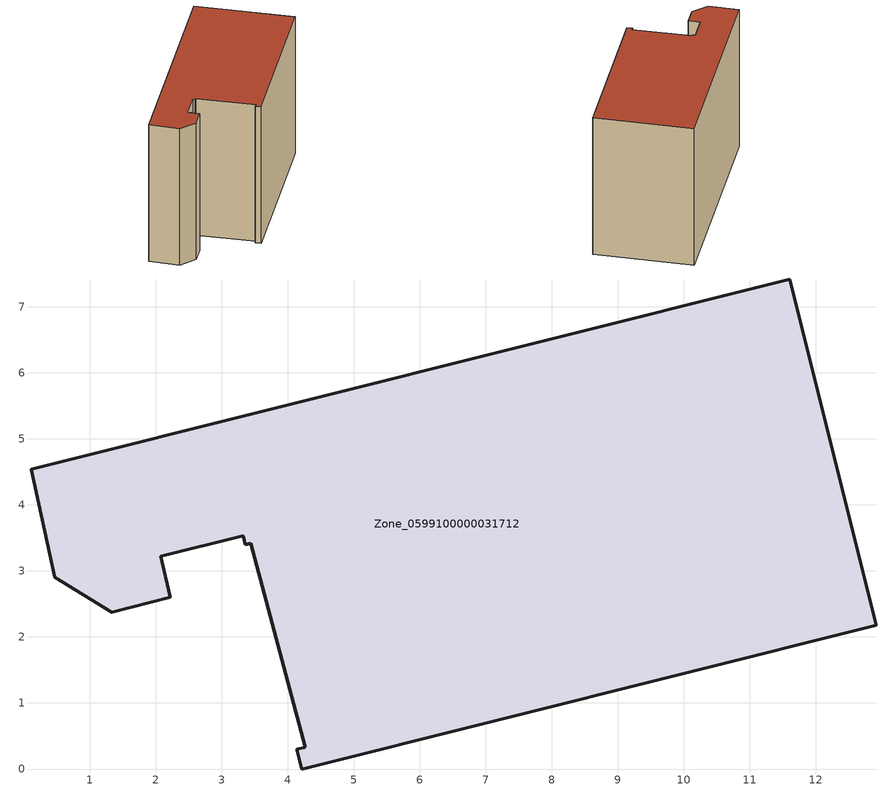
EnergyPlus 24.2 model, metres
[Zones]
Zone_0599100000031712
 floor ground (C_G): 4.27,0.33 3.44,3.42 3.36,3.4 3.33,3.53 2.08,3.22 2.23,2.6 1.34,2.37 0.47,2.9 0.12,4.54 11.61,7.42 12.91,2.18 4.21,0 4.14,0.3 z0
 wall outside (C_F): 11.61,7.42 0.12,4.54 0.47,2.9 1.34,2.37 2.23,2.6 2.08,3.22 3.33,3.53 3.36,3.4 3.44,3.42 4.27,0.33 4.14,0.3 4.21,0 12.91,2.18 11.61,7.42 z0:8.37
 roof outside (C_R): 3.44,3.42 4.27,0.33 4.14,0.3 4.21,0 12.91,2.18 11.61,7.42 0.12,4.54 0.47,2.9 1.34,2.37 2.23,2.6 2.08,3.22 3.33,3.53 3.36,3.4 z8.37
[BUILDING]
Pand.0599100000031712: North Axis=0; Terrain=City; Loads Convergence Tolerance Value=0.04; Temperature Convergence Tolerance Value=0.4; Solar Distribution=FullExterior; Maximum Number of Warmup Days=25; Minimum Number of Warmup Days=1
[Site:Location]
Rotterdam.The.Hague.AP_ZH_NLD Design_Conditions: Latitude=51.96; Longitude=4.45; Time Zone=1; Elevation=-4.5
[SITE:GROUNDTEMPERATURE:BUILDINGSURFACE]
18, 18, 18, 18, 18, 18, 18, 18, 18, 18, 18, 18
[MATERIAL] Thermal Absorptance=0.9; Solar Absorptance=0.7; Visible Absorptance=0.7
Name | Roughness | Thickness | Conductivity | Density | Specific Heat
G.TI.1975-1991 | MediumSmooth | 0.15 | 0.288461 | 540 | 1210
F.TI.1975-1991 | Rough | 0.3 | 0.230769 | 1920 | 840
R.TI.1975-1991 | MediumRough | 0.2 | 0.153846 | 1500 | 1000
[CONSTRUCTION]
C_G: G.TI.1975-1991
C_F: F.TI.1975-1991
C_R: R.TI.1975-1991
[ZONE]
Zone_0599100000031712: Type=1; Multiplier=1; Ceiling Height=Autocalculate; Volume=Autocalculate; Floor Area=autocalculate; Part of Total Floor Area=Yes
[ZONEINFILTRATION:DESIGNFLOWRATE]
Infil_Zone_0599100000031712: Zone or ZoneList or Space or SpaceList=Zone_0599100000031712; Schedule=AlwaysOn; Design Flow Rate Calculation Method=Flow/Area; Flow Rate per Floor Area=0.003; Constant Term Coefficient=1; Temperature Term Coefficient=0; Velocity Term Coefficient=0; Velocity Squared Term Coefficient=0
[HVACTEMPLATE:ZONE:IDEALLOADSAIRSYSTEM]
Zone_0599100000031712: Maximum Heating Supply Air Temperature=50; Minimum Cooling Supply Air Temperature=13; Maximum Heating Supply Air Humidity Ratio=0.0156; Minimum Cooling Supply Air Humidity Ratio=0.0077; Heating Limit=NoLimit; Cooling Limit=NoLimit; Dehumidification Control Type=ConstantSensibleHeatRatio; Cooling Sensible Heat Ratio=0.7; Dehumidification Setpoint=60; Humidification Control Type=None; Humidification Setpoint=30; Outdoor Air Method=None; Outdoor Air Flow Rate per Person=0.00944; Outdoor Air Flow Rate per Zone Floor Area=0; Outdoor Air Flow Rate per Zone=0; Demand Controlled Ventilation Type=None; Outdoor Air Economizer Type=NoEconomizer; Heat Recovery Type=None; Sensible Heat Recovery Effectiveness=0.7; Latent Heat Recovery Effectiveness=0.65
[ZONECONTROL:THERMOSTAT]
ThermostatControl_Zone_0599100000031712: Zone or ZoneList=Zone_0599100000031712; Control Type Schedule=DualSetpointControlType; Control 1=Thermostat_Zone_0599100000031712; Temperature Difference Between Cutout And Setpoint=0
[THERMOSTATSETPOINT:DUALSETPOINT]
Thermostat_Zone_0599100000031712: Heating Setpoint Temperature Schedule=HeatingSetpoint_Zone_0599100000031712; Cooling Setpoint Temperature Schedule=CoolingSetpoint_Zone_0599100000031712
[SCHEDULE:COMPACT]
HeatingSetpoint_Zone_0599100000031712: Through: 12/31, For: AllDays, Until: 24:00, 21
CoolingSetpoint_Zone_0599100000031712: Through: 12/31, For: AllDays, Until: 24:00, 24
DualSetpointControlType: Through: 12/31, For: AllDays, Until: 24:00, 4
AlwaysOn: Through: 12/31, For: AllDays, Until: 24:00, 1
